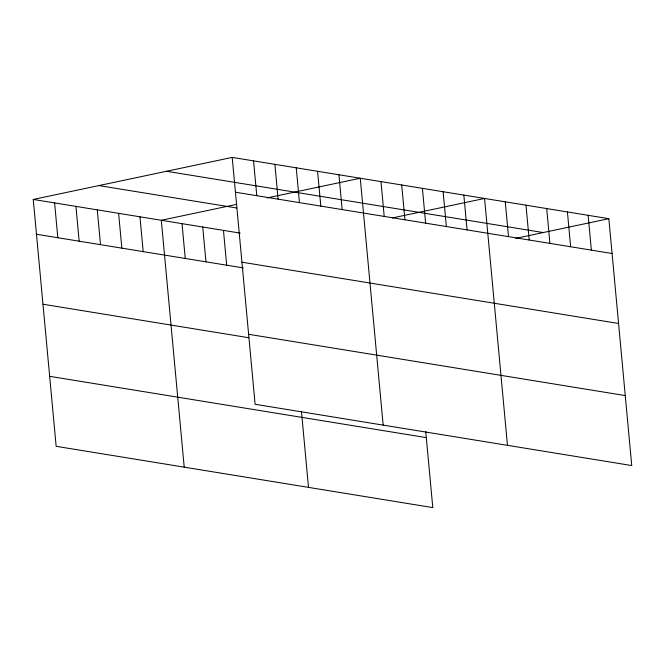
<?xml version="1.0" encoding="UTF-8"?>
<svg xmlns="http://www.w3.org/2000/svg" width="665" height="665" viewBox="0 0 665 665"><rect width="100%" height="100%" fill="white"/><g stroke="black" fill="none" stroke-linecap="round" stroke-linejoin="round"><path stroke-width="1" d="M425.725 431.435L432.79 507.603L56.151 446.315L33.25 199.442L232.21 157.397L608.849 218.685L631.75 465.558L255.111 404.278L232.21 157.397M236.765 204.33L161.304 220.273L184.213 467.154M267.155 197.912L360.264 178.237L383.165 425.11M392.433 217.929L484.561 198.461L507.462 445.334M515.741 238.361L608.849 218.685M166.549 171.271L543.189 232.559M235.435 192.218L612.074 253.498M98.902 185.568L236.831 208.012M33.25 199.442L240.223 233.116M241.927 262.193L618.566 323.481M36.484 234.255L243.448 267.928M248.619 334.296L625.258 395.584M42.976 304.238L248.959 337.754M49.659 376.332L426.298 437.62M588.134 215.31L591.36 250.131M567.42 211.944L570.645 246.757M546.705 208.569L549.93 243.39M525.99 205.202L529.215 240.015M505.275 201.828L508.501 236.649M463.838 195.094L467.071 229.907M443.123 191.72L446.356 226.532M422.408 188.353L425.642 223.166M401.693 184.978L404.927 219.791M380.978 181.612L384.212 216.424M338.926 174.762L342.151 209.583M317.579 171.296L320.813 206.108M296.241 167.821L299.466 202.634M301.436 411.211L308.502 487.379M274.894 164.346L278.12 199.159M253.548 160.872L256.781 195.685M223.457 230.389L226.682 265.202M202.742 227.014L205.967 261.835M182.019 223.648L185.252 258.461M139.966 216.807L143.191 251.619M118.619 213.332L121.853 248.145M97.281 209.857L100.506 244.67M75.935 206.383L79.168 241.196M54.597 202.916L57.822 237.729"/></g></svg>
